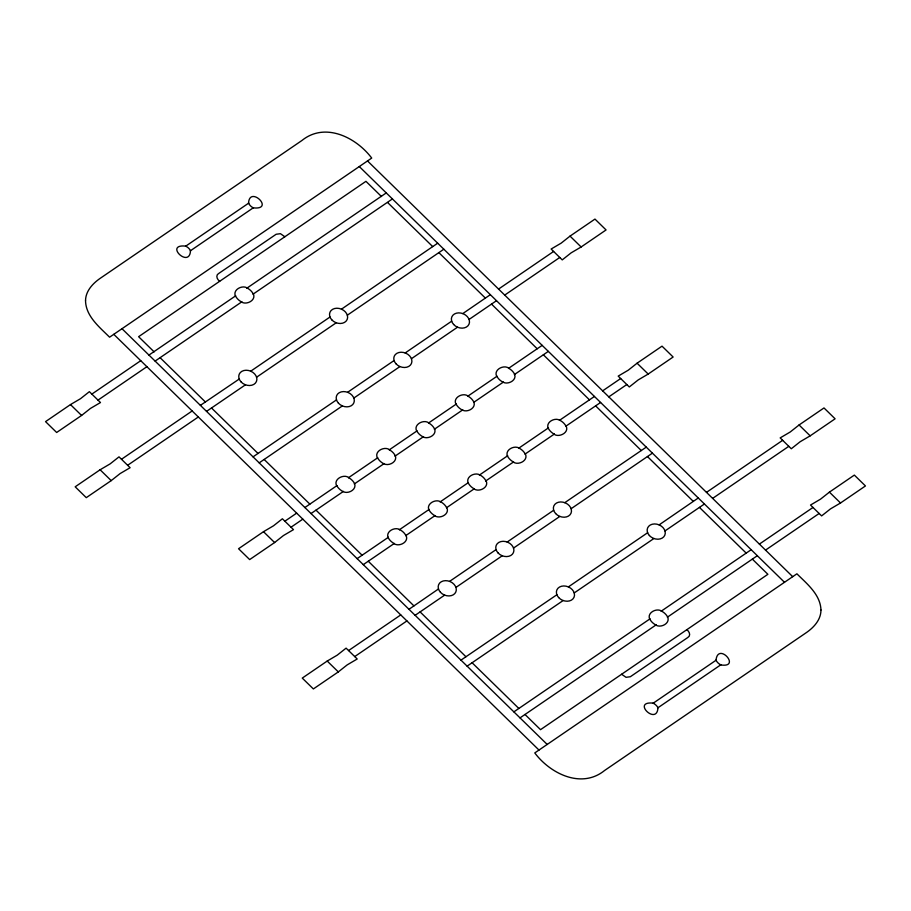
<?xml version="1.0" encoding="UTF-8"?>
<svg xmlns="http://www.w3.org/2000/svg" width="911" height="911" viewBox="0 0 911 911"><rect width="100%" height="100%" fill="white"/><g stroke="black" fill="none" stroke-linecap="round" stroke-linejoin="round"><path stroke-width="1.37" d="M81.58 415.45L90.462 408.424L100.483 402.537L89.38 391.673L80.51 398.699L70.477 404.586L45.55 421.622L56.653 432.486L81.58 415.45L70.477 404.586M111.21 480.621L120.081 473.595L130.114 467.707L119.011 456.855L110.14 463.87L100.108 469.769L75.18 486.804L86.283 497.657L111.21 480.621L100.108 469.769M570.035 236.12L561.165 243.146L551.132 249.033L562.235 259.897L571.106 252.871L581.138 246.983L606.066 229.948L594.963 219.084L570.035 236.12L581.138 246.983M274.598 542.546L283.469 535.531L293.49 529.633L282.387 518.78L273.516 525.795L263.495 531.694L238.557 548.729L249.66 559.582L274.598 542.546L263.495 531.694M637.085 363.204L628.214 370.219L618.193 376.118L629.296 386.97L638.167 379.944L648.188 374.057L673.127 357.021L662.024 346.157L637.085 363.204L648.188 374.057M338.311 671.908L347.182 664.893L357.203 658.995L346.1 648.142L337.229 655.157L327.208 661.056L302.27 678.091L313.373 688.944L338.311 671.908L327.208 661.056M799.072 424.981L790.201 432.008L780.18 437.895L791.283 448.759L800.154 441.733L810.175 435.845L835.102 418.809L824 407.946L799.072 424.981L810.175 435.845M829.42 492.134L820.538 499.148L810.517 505.047L821.62 515.899L830.49 508.885L840.523 502.986L865.45 485.95L854.347 475.098L829.42 492.134L840.523 502.986M185.571 246.266L248.749 203.085M190.274 250.867L253.463 207.685M91.852 394.099L140.749 360.688M148.96 355.074L235.687 295.813M246.915 288.138L386.264 192.916M98.001 400.111L146.899 366.7M155.109 361.086L241.814 301.837M253.087 294.139L392.413 198.928M121.482 459.269L192.175 410.963M200.386 405.361L239.24 379.044M437.679 243.203L341.488 309.159M127.631 465.282L198.325 416.976M206.535 411.373L245.469 384.806M256.572 377.222L336.227 322.79M347.33 315.195L443.839 249.215M253.042 456.844L336.501 399.883M347.603 392.299L394.087 360.528M451.685 321.173L405.19 352.944M462.788 313.589L490.346 294.686M498.556 289.083L553.615 251.459M259.191 462.856L342.342 405.919M469.051 319.454L496.495 300.698M504.705 295.096L559.764 257.471M284.87 521.206L296.667 513.132M304.878 507.529L336.922 485.631M348.503 477.717L377.678 457.777M389.259 449.863L416.953 430.937M428.534 423.023L456.24 404.097M467.821 396.183L496.996 376.243M508.577 368.329L542.182 345.371M291.019 527.218L302.816 519.145M311.027 513.542L343.436 491.393M354.288 483.98L384.191 463.551M395.044 456.126L423.467 436.699M434.331 429.286L462.742 409.859M473.606 402.446L503.498 382.016M514.362 374.592L548.331 351.384M357.135 558.625L388.382 537.274M399.36 529.769L429.138 509.42M440.115 501.915L468.413 482.579M479.391 475.075L507.689 455.739M518.678 448.235L548.456 427.885M559.434 420.381L594.439 396.456M602.649 390.853L620.676 378.532M363.284 564.638L394.281 543.457M405.759 535.611L435.037 515.603M446.515 507.757L474.312 488.763M485.791 480.917L513.588 461.923M525.078 454.077L554.343 434.069M565.833 426.223L600.588 402.468M608.799 396.866L626.825 384.544M348.583 650.568L400.76 614.914M408.971 609.3L438.498 588.962M646.263 447.142L564.774 502.667M354.732 656.58L406.91 620.926M415.12 615.312L444.648 595.134M455.933 587.424L502.234 555.778M513.519 548.069L559.832 516.423M571.106 508.714L652.413 453.154M460.966 660.145L556.883 594.746M698.27 497.987L659.131 524.873M706.48 492.373L782.651 440.32M467.115 666.157L563.146 600.531M653.904 538.515L574.215 592.936M664.973 530.942L704.419 503.999M712.63 498.385L788.801 446.333M513.872 711.867L649.964 618.876M661.204 611.19L751.176 549.709M759.387 544.095L812.999 507.461M520.022 717.879L656.114 624.889M667.353 617.202L757.326 555.721M765.536 550.107L819.148 513.474M653.028 703.315L716.205 660.133M657.731 707.915L720.92 664.734M507.188 542.022L553.672 510.251M449.601 581.377L496.085 549.606M250.73 371.187L329.998 317.017M568.373 586.9L647.63 532.73M457.516 327.208L411.419 358.706M399.929 366.564L353.832 398.061M423.182 436.961C427.806 439.569 436.904 435.151 434.672 429.047M518.997 448.007C514.077 445.16 505.001 449.84 507.37 455.955M720.749 664.916C741.85 668.23 717.925 641.23 716 660.327M399.678 529.542C394.759 526.695 385.683 531.375 388.052 537.49M653.198 703.133C631.061 700.832 657.07 726.192 657.947 707.722A9.304 7.288 22.7 0 0 653.255 703.235L653.289 703.178M185.833 246.129C163.456 243.67 189.636 269.166 190.49 250.673A9.304 7.288 22.7 0 0 185.798 246.186M247.2 287.944C242.201 284.722 232.59 289.721 235.402 296.007M241.574 302.053C246.391 305.265 256.287 300.368 253.383 293.98M661.477 610.985C656.478 607.751 646.833 612.761 649.668 619.059M655.829 625.094C660.839 628.317 670.496 623.34 667.649 617.02A12.834 10.044 22.7 0 0 661.443 611.065M554.161 434.285C558.91 437.838 569.557 432.645 566.084 426.052M468.049 396.023C462.947 392.163 452.414 397.708 456.001 404.256M513.337 462.093C518.393 465.726 528.631 460.465 525.362 453.963M474.062 488.934C479.14 492.589 489.423 487.26 486.053 480.746M389.498 449.704C384.385 445.855 373.863 451.378 377.439 457.937M434.775 515.774C439.831 519.418 450.068 514.157 446.8 507.643M394.019 543.628C399.098 547.295 409.392 541.943 406.01 535.429M508.805 368.169C503.692 364.32 493.17 369.843 496.757 376.402M428.774 422.863C423.672 419.003 413.127 424.549 416.726 431.097M348.742 477.558C343.641 473.697 333.084 479.243 336.683 485.791M367.509 160.94L792.707 576.674M359.298 166.554L784.496 582.288M381.481 196.525L365.949 181.335L138.609 336.694L154.141 351.874M387.63 202.527L432.702 246.596M438.851 252.609L485.369 298.091M491.519 304.103L537.205 348.765M543.355 354.778L589.463 399.861M595.612 405.873L641.287 450.535M647.436 456.548L693.294 501.38M699.443 507.393L746.2 553.114M752.349 559.126L767.882 574.306L540.53 729.665L524.998 714.475M284.858 236.746L280.44 233.683L276.147 234.264L218.891 273.357C215.395 274.963 216.841 279.426 219.699 281.271M686.792 629.729C689.468 631.437 691.21 635.832 687.6 637.643L630.332 676.736L626.039 677.317L621.621 674.254M160.29 357.886L205.362 401.956M211.511 407.969L258.018 453.45M264.167 459.463L309.854 504.125M316.003 510.137L362.111 555.22M368.26 561.233L413.947 605.895M420.096 611.907L465.942 656.74M472.092 662.752L518.849 708.473M121.994 328.712L547.192 744.446M113.784 334.326L538.982 750.06M248.544 203.278C249.363 184.819 275.498 210.168 253.292 207.867A9.304 7.288 22.7 0 1 248.623 203.255M565.936 426.086A12.663 9.919 22.7 0 0 559.73 420.21C554.901 417.249 545.723 421.998 548.126 428.113M468.095 482.796C465.726 476.669 474.79 472.012 479.721 474.847A12.663 9.919 22.7 0 1 485.893 480.78M428.785 509.579C426.439 503.737 435.458 498.75 440.434 501.699A12.663 9.919 22.7 0 1 446.618 507.621M473.948 402.206C476.1 408.208 467.354 412.74 462.458 410.121A12.652 9.907 22.7 0 1 456.16 404.211M395.385 455.887C397.538 461.9 388.792 466.432 383.907 463.801A12.652 9.907 22.7 0 1 377.61 457.903M655.863 625.003A12.834 10.044 22.7 0 1 649.771 619.047M336.854 485.745A12.652 9.907 22.7 0 0 343.117 491.587C347.934 494.354 356.816 489.765 354.63 483.741A12.652 9.907 22.7 0 0 348.662 477.683M434.854 515.66A12.663 9.919 22.7 0 1 428.876 509.625M518.974 448.064A12.663 9.919 22.7 0 1 525.18 453.94M513.417 461.979A12.663 9.919 22.7 0 1 507.438 455.944M394.099 543.514A12.663 9.919 22.7 0 1 388.12 537.479M399.656 529.598A12.663 9.919 22.7 0 1 405.862 535.474M474.13 488.82A12.663 9.919 22.7 0 1 468.163 482.784M554.173 434.126A12.663 9.919 22.7 0 1 548.194 428.09M389.418 449.829A12.652 9.907 22.7 0 1 395.34 455.899M241.574 301.962A12.822 10.032 22.7 0 1 235.505 295.995M247.166 288.024A12.822 10.032 22.7 0 1 253.269 293.968M508.725 368.295A12.652 9.907 22.7 0 1 514.658 374.364C516.913 380.342 508.031 384.943 503.157 382.244A12.652 9.907 22.7 0 1 496.916 376.368M720.692 664.814A9.304 7.288 22.7 0 1 716.08 660.304M423.148 436.904A12.652 9.907 22.7 0 1 416.885 431.062M428.694 422.989A12.652 9.907 22.7 0 1 434.615 429.058M467.969 396.148A12.652 9.907 22.7 0 1 473.902 402.218M85.532 300.505C85.68 316.185 99.527 327.151 109.582 337.195L371.711 158.07C356.11 137.345 325.011 121.778 301.917 140.499L100.779 277.935C93.15 283.059 85.725 290.757 85.532 300.505M820.959 609.983C821.016 619.935 813.477 627.861 805.7 633.065L604.574 770.501C581.503 789.199 550.324 773.69 534.78 752.93L796.909 573.805C806.873 583.769 820.458 594.53 820.959 609.983M453.621 324.475A9.338 7.299 22.7 0 0 469.017 324.191A9.338 7.299 22.7 0 0 458.666 312.872A9.338 7.299 22.7 0 0 453.621 324.475M331.763 319.818A9.338 7.299 22.7 0 0 347.148 319.545A9.338 7.299 22.7 0 0 336.808 308.225A9.338 7.299 22.7 0 0 331.763 319.818M440.434 592.264A9.338 7.299 22.7 0 0 455.83 591.979A9.338 7.299 22.7 0 0 445.479 580.66A9.338 7.299 22.7 0 0 440.434 592.264M241.005 381.846A9.338 7.299 22.7 0 0 256.401 381.561A9.338 7.299 22.7 0 0 246.05 370.242A9.338 7.299 22.7 0 0 241.005 381.846M649.395 535.531A9.338 7.299 22.7 0 0 664.791 535.258A9.338 7.299 22.7 0 0 654.451 523.939A9.338 7.299 22.7 0 0 649.395 535.531M558.648 597.559A9.338 7.299 22.7 0 0 574.032 597.274A9.338 7.299 22.7 0 0 563.693 585.955A9.338 7.299 22.7 0 0 558.648 597.559M396.034 363.831A9.338 7.299 22.7 0 0 411.419 363.546A9.338 7.299 22.7 0 0 401.079 352.227A9.338 7.299 22.7 0 0 396.034 363.831M338.436 403.174A9.338 7.299 22.7 0 0 353.832 402.901A9.338 7.299 22.7 0 0 343.493 391.582A9.338 7.299 22.7 0 0 338.436 403.174M498.021 552.909A9.338 7.299 22.7 0 0 513.417 552.624A9.338 7.299 22.7 0 0 503.077 541.305A9.338 7.299 22.7 0 0 498.021 552.909M555.619 513.553A9.338 7.299 22.7 0 0 571.003 513.269A9.338 7.299 22.7 0 0 560.664 501.95A9.338 7.299 22.7 0 0 555.619 513.553"/></g></svg>
